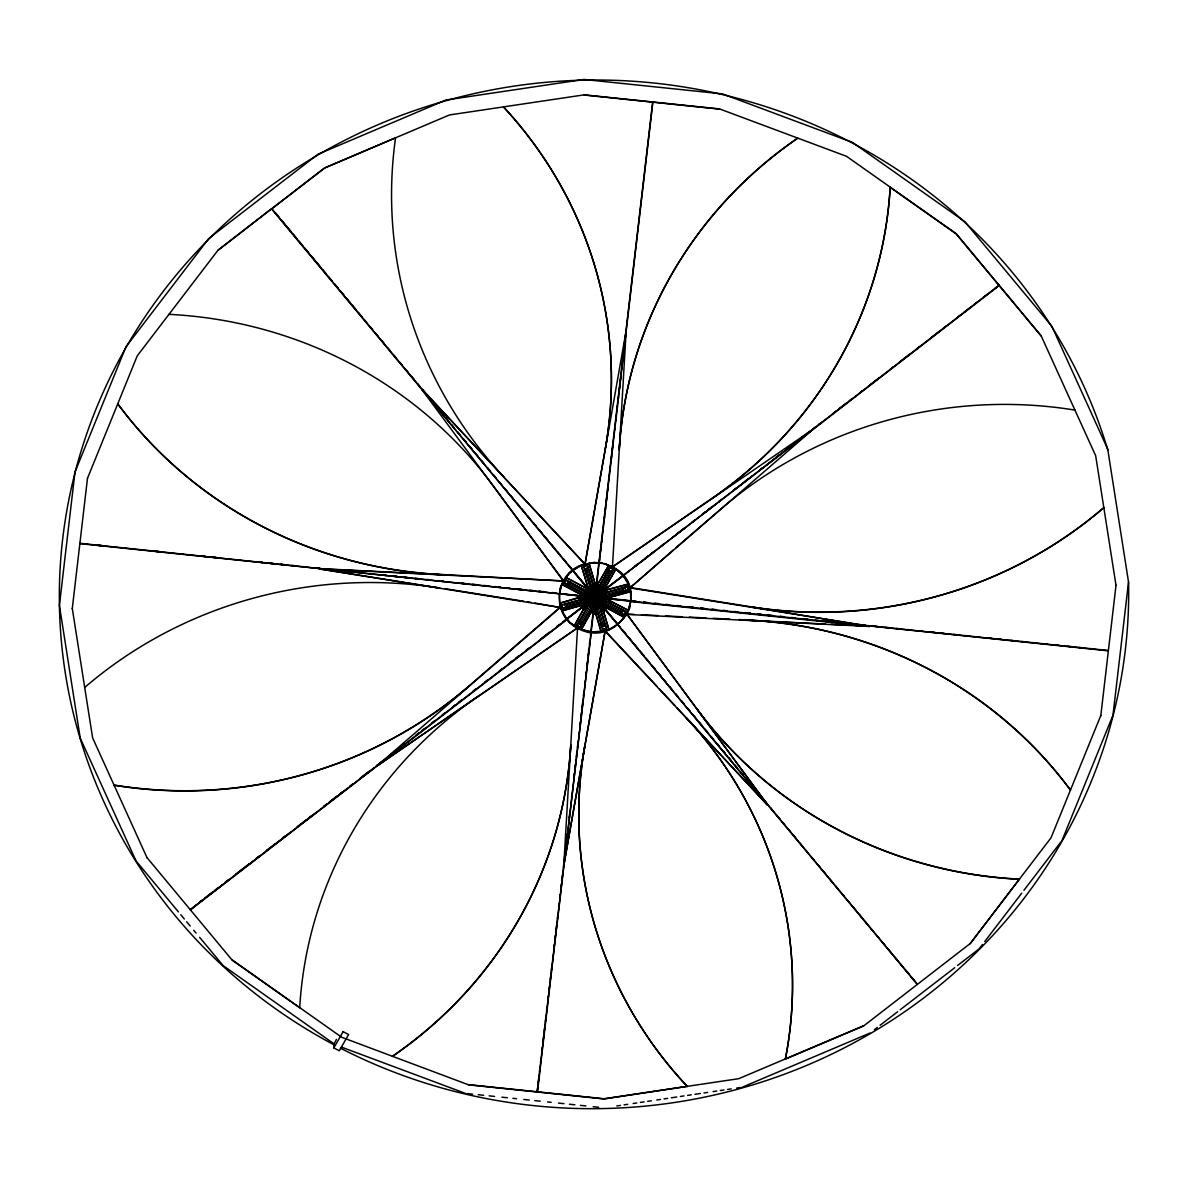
<?xml version="1.0" encoding="UTF-8"?>
<svg xmlns="http://www.w3.org/2000/svg" width="1188" height="1188" viewBox="0 0 1188 1188"><rect width="100%" height="100%" fill="white"/><g stroke="black" fill="none" stroke-linecap="round" stroke-linejoin="round"><path stroke-width="1.5" d="M591.238 631.882L601.128 631.363L593.896 607.439L601.158 631.764M587.466 606.103L585.075 602.153L585.714 602.761L585.075 602.153L583.085 604.143A65.206 35.699 -50.3 0 0 583.07 608.093L583.947 609.132A65.206 8.895 -30.9 0 0 586.575 608.33L587.54 605.895M586.634 608.315L587.288 605.984M591.891 609.102L591.505 607.543L596.228 608.033L595.203 608.464L596.228 608.033L596.435 611.181A65.206 18.963 -72.6 0 1 594.223 613.973L592.827 613.825A65.206 24.295 84.1 0 1 590.881 610.602L591.505 607.543L598.113 607.603L603.742 604.098L605.538 606.4A65.206 31.556 63.9 0 1 605.078 610.38L603.979 611.226A65.206 12.296 42.1 0 1 601.158 609.86L600.029 606.964L602.42 605.821L604.633 610.647M606.37 600.786L605.687 599.792L607.914 602.331A65.206 6.712 0.3 0 0 609.979 601.811L610.142 600.475A65.206 39.293 14.6 0 0 608.538 596.97L606.177 596.228L608.538 596.97M605.583 594.342L605.657 600.772L607.142 602.316A65.206 6.712 0.3 0 0 609.251 601.796L609.414 600.445A65.206 39.293 14.6 0 0 607.811 596.955L607.811 596.955M593.555 609.756L593.376 613.825A64.122 2.836 -84 0 1 593.436 612.266M593.881 609.8L593.688 613.854A64.122 2.836 -84 0 1 593.748 612.31M604.143 605.657L603.742 604.098L600.029 606.964L601.247 607.885L601.098 609.83M583.664 603.667L583.664 603.742A65.206 35.699 -50.3 0 0 583.65 607.692L584.526 608.746A65.206 8.895 -30.9 0 0 587.154 607.944L587.199 607.929M652.672 101.841L598.871 563.305L594.386 562.444L588.981 563.246L596.079 587.11L598.841 562.726C611.924 564.508 626.002 573.908 629.937 587.897L869.616 626.165M567.092 619.29L569.943 622.631L577.546 627.888L563.988 862.31M582.387 594.193L584.511 593.97L582.343 594.252A65.206 39.828 1.1 0 0 580.412 597.371L580.264 598.722A65.206 7.262 11.1 0 0 581.719 599.598L584.14 597.534L585.729 602.969M583.115 594.312L583.085 594.371A65.206 39.828 1.1 0 0 581.14 597.505L580.991 598.841A65.206 7.262 11.1 0 0 582.447 599.732L582.491 599.747M583.739 594.683L583.783 593.837M603.697 605.152L605.078 605.984A65.206 31.556 63.9 0 1 604.618 609.875L603.519 610.721A65.206 12.296 42.1 0 1 600.712 609.355L600.712 609.355M583.085 604.053L584.511 602.554M593.703 585.417L594.475 586.545L593.748 585.417A65.206 27.487 -85 0 1 596.094 585.224L597.49 585.357A65.206 22.349 -83.7 0 1 599.316 585.966L598.158 586.902L599.361 585.981M594.549 585.788L593.881 586.709L598.604 587.169L598.232 586.159M598.678 586.427L594.891 586.04L594.832 586.991M603.801 563.424L608.805 565.28L596.213 587.377L596.361 585.239M599.272 586.724L599.242 586.709A65.206 22.349 -83.7 0 0 597.416 586.115L597.282 585.328M599.925 587.912L597.727 586.323M596.034 587.154L596.317 586.174A64.122 2.732 -84.4 0 1 596.628 585.268L596.391 587.199L599.598 559.117M559.399 593.629L561.879 584.184L582.714 595.173M630.828 601.069L630.516 591.342L607.632 597.772M72.29 608.568L87.511 478.051M605.405 448.336A427.324 410.974 -3 0 0 503.549 107.083L503.534 106.875A427.324 410.974 -3 0 1 605.405 448.128L585.031 563.84C553.489 571.933 551.247 615.236 577.576 628.289C619.141 651.173 655.167 585.714 610.81 566.037L598.158 588.431M596.287 598.277L594.475 596.628L593.347 598.321A65.206 17.389 -16.7 0 1 588.075 599.658L588.788 599.851L585.61 598.381L559.994 605.717M594.134 603.964L596.228 603.92A7.989 7.692 -3 0 1 592.114 603.341C592.352 604.722 590.421 603.326 592.025 603.964M593.896 598.024L595.99 596.287A65.221 9.341 -62.5 0 0 598.604 591.49L601.187 590.332L614.092 568.146M537.139 1091.846L537.57 1087.985M538.223 1082.461L538.654 1078.793M539.515 1071.428L539.946 1067.745M540.585 1062.22L541.015 1058.538M541.876 1051.172L542.307 1047.504M542.946 1041.98L543.599 1036.456M544.238 1030.932L544.668 1027.249M545.322 1021.725L545.96 1016.2M546.599 1010.691L547.029 1007.008M547.683 1001.484L548.321 995.96M548.975 990.436L549.405 986.753M550.267 979.402L550.697 975.719M551.336 970.195L551.767 966.512M552.628 959.147L553.059 955.464M553.697 949.94L554.351 944.43M554.989 938.906L555.42 935.223M556.073 929.699L556.712 924.175M557.35 918.651L557.781 914.968M558.642 907.617L559.073 903.934M559.726 898.41L560.157 894.727M561.018 887.362L561.449 883.679M562.087 878.17L562.518 874.487M563.379 867.121L563.81 863.438M564.449 857.914L564.879 854.231M565.74 846.866L566.171 843.198M566.825 837.674L567.24 833.991M569.186 817.418L569.616 813.735M571.547 797.178L571.977 793.495M573.908 776.937L574.339 773.254M574.992 767.73L575.423 764.047M576.284 756.682L576.715 752.999M577.353 747.475L577.992 741.965M578.645 736.441L579.076 732.758M579.714 727.234L580.368 721.71M581.006 716.186L581.437 712.503M582.09 706.994L582.729 701.469M583.367 695.945L583.798 692.262M584.659 684.897L585.09 681.214M585.743 675.705L586.174 672.022M587.035 664.656L587.466 660.974M588.105 655.449L588.743 649.925M589.397 644.401L589.827 640.733M590.466 635.209L593.094 612.607M593.718 607.41L581.333 629.699M232.12 959.919L341.773 1037.302L468.636 1084.852L537.169 1091.995L591.238 632.09M600.445 551.752L600.876 548.054M601.529 542.53L601.96 538.832M602.821 531.467L603.252 527.769M603.89 522.245L604.544 516.721M605.182 511.182L605.613 507.499M606.251 501.96L606.905 496.436M607.543 490.896L607.974 487.214M608.835 479.833L609.266 476.15M609.919 470.626L610.35 466.929M611.211 459.563L611.642 455.865M612.28 450.341L612.711 446.658M614.641 430.056L615.072 426.373M615.726 420.834L616.156 417.151M617.018 409.771L617.448 406.088M618.087 400.564L618.517 396.866M619.379 389.501L619.809 385.803M620.448 380.279L620.879 376.596M621.74 369.216L622.17 365.533M622.824 359.994L623.462 354.469M624.101 348.93L624.532 345.248M625.393 337.867L652.925 101.871M584.734 746.836L584.719 746.435A423.106 406.92 -3 0 0 687.288 1086.352L604.039 1098.959L537.481 1092.024L593.421 612.637M599.183 563.335L626.061 332.67L612.444 567.018L811.107 430.591L999.138 285.209M596.762 603.816L596.851 604.647L597.163 603.697M602.197 602.969L600.994 600.831M602.182 596.287L602.019 595.351L600.95 596.168L602.019 595.544M1100.801 715.755L1116.007 585.253M1128.555 581.808L1112.963 715.295L1062.013 840.48M589.293 594.728L585.61 594.401M598.173 591.297L599.539 593.421L597.579 597L601.083 598.648L599.287 601.781L595.411 599.94A2.049 1.975 -3 0 1 593.228 598.782L592.916 597.891A2.198 2.124 -3 0 1 593.317 596.317M630.783 601.38L628.304 610.81M559.355 593.926L559.667 603.667M590.837 610.528L591.98 608.449M591.416 608.197L592.456 607.514C580.605 605.004 582.833 586.738 594.817 586.798L594.475 586.545M593.05 614.166L592.916 613.171A65.206 24.295 84.1 0 1 590.956 609.949L590.926 609.889M593.985 614.255L594.312 613.32A65.206 18.963 -72.6 0 0 596.524 610.528L596.569 610.469M596.48 611.122L595.663 608.835M559.89 589.055C562.949 578.63 573.002 567.315 585.06 564.241L625.779 332.848M478.155 696.554L577.546 627.888L586.367 631.17L595.767 632.15L605.123 630.769L564.33 862.503L605.138 631.17C616.409 627.502 627.472 616.706 630.279 605.954M603.578 588.179L602.078 588.981L603.638 588.209A65.206 37.615 -37.9 0 1 606.4 590.005L607.291 591.045A65.206 10.9 -41.8 0 1 607.142 592.381L605.063 592.53L604.989 591.297M586.04 589.604C585.699 592.277 584.659 588.105 586.427 590.629L587.214 590.243M586.501 590.213L590.139 587.763C587.822 586.53 590.733 588.253 589.426 588.312L589.679 587.169M606.741 597.074L606.905 596.242M606.578 592.916L606.578 592.886A65.206 10.9 -41.8 0 0 606.712 591.55L605.835 590.495A65.206 37.615 -37.9 0 0 603.073 588.699L603.073 588.699M607.142 592.411L605.182 592.114M587.852 597.297L587.971 594.891M589.203 594.639L588.966 593.926L589.382 594.624M593.926 597.727L595.797 597.074L595.99 598.797M588.936 587.377L589.397 587.971M605.746 591.624L605.063 592.53L602.078 588.981L605.598 594.549M584.719 590.124L584.719 590.094A65.206 14.998 52.8 0 1 585.328 588.803L586.427 587.956A65.206 34.259 51.9 0 1 589.1 586.724M585.179 590.733L585.179 590.703A65.206 14.998 52.8 0 1 585.788 589.411L586.887 588.565A65.206 34.259 51.9 0 1 589.56 587.317L589.619 587.303M87.511 478.244L137.259 355.836L218.147 250.029L324.651 167.864L449.524 114.939L584.258 94.847L719.661 108.954L846.524 156.311L956.177 233.694L1041.148 335.818L1095.678 455.717L1116.022 585.446M570.24 582.328L568.443 585.461L566.928 584.674L568.725 581.541M584.481 595.01L585.506 592.248M588.981 592.218L587.169 595.203L589.085 596.361L590.881 593.02L592.248 594.446M600.816 600.861L601.232 601.544L600.92 600.757M604.662 602.554L605.687 599.792M619.943 612.681C625.556 605.093 616.691 612.993 621.458 613.468L623.255 610.335M1100.786 715.562L1051.038 837.778L970.15 943.569L863.646 1025.942L785.402 1059.102A417.552 401.574 -3 0 0 686.189 717.79L686.174 717.597A417.552 401.574 -3 0 1 724.858 766.008M585.981 604.336L586.813 603.89M570.225 582.194L568.443 585.461M621.74 609.399L619.943 612.533M606.177 574.205L610.677 565.993L613.944 567.671L597.564 596.792L627.516 612.756M334.095 1043.896L336.427 1039.351M594.238 588.268L593.05 591.075M595.396 593.421L610.691 566.394M594.876 594.416L595.396 593.213M601.41 589.916L614.077 567.745M564.478 579.506L594.401 595.292L594.861 594.208M595.841 592.337L596.361 595.515L602.286 593.495L603.311 597.074L602.286 593.644M598.143 588.223L598.663 591.401L599.598 590.867M598.604 591.282L598.648 591.193A65.206 9.341 -62.5 0 1 595.975 596.079L596.153 597.386M586.412 603.846L561.879 611.048M593.851 587.154L598.574 587.615L599.628 585.639M598.024 592.366L596.272 591.728L597.312 589.738A3.594 0.832 29.5 0 0 600.579 591.431L597.326 589.887M607.558 571.755L610.825 573.448L607.558 571.755L608.375 570.091L611.642 571.784M598.96 590.733L609.192 572.601M601.202 602.791L602.999 599.509L601.202 602.791L598.5 601.217M598.589 587.6L610.81 566.037M603.43 590.807L615.815 568.978L623.047 575.675M603.801 563.528L608.805 565.28L596.079 586.902L588.981 563.246L594.401 562.548L602.257 563.394M584.927 607.038L574.324 626.002M343.139 1031.689L348.589 1034.555L339.278 1050.786L333.843 1047.92L343.139 1031.57M576.061 627.234L591.045 600.653M580.843 622.334L591.193 604.261M595.737 598.99L596.718 598.678A65.206 15.177 29.8 0 0 601.499 601.054L604.143 600.103L627.487 612.355M579.313 628.942L593.881 603.281L590.614 601.351M604.306 589.055L615.83 569.379M601.484 599.287L602.242 596.985A7.262 6.98 -3 0 1 601.781 598.693M595.292 607.811C602.94 607.588 608.404 598.99 604.662 592.084A10.514 10.113 -3 0 0 603.237 589.827M624.19 614.686L625.987 611.553L624.19 614.76M576.046 626.819L588.728 604.751M593.079 598.292A2.049 1.975 -3 0 1 593.822 596.45L594.802 596.034A2.049 1.975 -3 0 1 596.985 597.193L597.133 597.683A2.049 1.975 -3 0 1 596.391 599.524L594.312 602.568M579.299 628.541L591.98 606.667M595.782 599.851L594.535 602.212L594.089 600.504M596.049 598.663L594.223 599.376A65.206 9.415 -62.2 0 1 591.565 603.846M593.896 597.861L595.619 599.524A65.206 4.084 74.3 0 0 597.119 604.425L595.886 606.682L597.119 604.217A65.206 4.084 74.3 0 1 595.604 599.316M590.54 603.979L588.951 604.588L591.505 603.727A65.206 9.415 -62.2 0 0 594.208 599.168M567.315 607.009L566.275 603.519L564.627 603.979L565.666 607.617L591.297 600.475L592.604 598.143L590.614 601.559M593.881 603.281L594.297 602.361M587.555 600.237L587.897 601.366L586.857 597.802L587.555 600.237L586.204 601.915M586.649 601.811L588.06 599.45A65.206 17.389 -16.7 0 0 593.332 598.113M596.138 608.687L595.574 609.489M607.068 590.674L604.187 590.347C601.677 591.98 606.192 588.312 607.068 590.674A64.122 14.211 -40 0 0 604.187 590.347L603.43 591.015M586.724 603.964L561.865 610.647L566.899 619.052M585.521 592.456L587.199 590.035M602.969 604.766L604.647 602.346M970.165 943.777L1019.438 879.105A424.042 407.826 -3 0 1 697.148 709.132L697.148 709.325A424.042 407.826 -3 0 0 1019.453 879.313M982.506 944.475L979.15 948.856L957.617 965.473M984.748 941.535L1021.695 893.213M1023.937 890.287L1060.884 841.95M79.863 543.302L584.57 596.406L315.904 568.131M603.222 590.763L604.143 590.258M469.394 685.832A424.576 408.33 -3 0 1 114.078 785.238L114.063 785.045A424.576 408.33 -3 0 0 469.379 685.625L560.246 607.098L564.033 615.429L569.943 622.512L574.309 625.601L586.486 603.519L562.488 622.111M534.734 603.014L560.276 607.499L378.541 764.567L190.154 909.681M999.331 285.432L811.567 430.62L629.937 587.897L673.225 550.044M676.017 547.623L720.745 509.162A422.928 406.741 -3 0 1 1074.843 410.083L1074.828 409.89M572.794 570.478L581.333 565.399L587.941 587.392M617.626 624.339L624.413 617.166L601.707 605.331M218.147 250.237L271.592 208.672M395.53 138.031A440.481 423.626 -3 0 0 503.682 476.834L422.319 389.634L271.844 208.806L324.666 168.072L395.515 137.823M84.675 687.273L84.69 687.466A426.744 410.409 -3 0 1 439.931 588.06L319.617 568.829L563.364 580.962L422.082 389.827L587.317 587.555M592.634 591.297C593.569 592.619 594.163 590.57 591.713 592.604A5.391 5.183 -3 0 0 590.733 593.733M598.47 592.114L598.485 592.322M198.945 902.568L201.871 900.311M204.796 898.039L212.132 892.396M215.058 890.124L217.998 887.867M225.319 882.209L228.259 879.952M235.58 874.294L248.782 864.121M256.103 858.464L259.043 856.206M266.364 850.549L275.171 843.762M282.492 838.104L285.432 835.847M297.149 826.803L305.955 820.017M308.88 817.76L311.82 815.488M323.537 806.444L326.477 804.187M329.403 801.915L336.739 796.272M339.664 794L342.604 791.743M349.925 786.085L352.866 783.828M360.187 778.17L368.978 771.383M376.314 765.74L382.18 761.211M390.971 754.425L393.911 752.167M401.232 746.51L404.172 744.252M415.889 735.194L418.829 732.937M421.755 730.679L424.695 728.422M432.016 722.764L434.957 720.492M442.278 714.849L445.218 712.577M452.539 706.934L455.479 704.662M458.405 702.405L461.33 700.148M473.062 691.104L476.002 688.832M484.793 682.046L487.719 679.788M499.45 670.745L502.376 668.473M509.711 662.83L512.637 660.558M515.577 658.301L518.503 656.043M525.839 650.385L528.764 648.128M540.495 639.085L549.287 632.298M556.623 626.64L559.548 624.383M604.811 589.337L623.061 575.868M634.793 566.275L637.718 564.003M645.069 558.345L648.009 556.073M650.95 553.801L653.89 551.544M661.226 545.871L664.166 543.614M675.927 534.541L684.734 527.739M692.084 522.067L695.025 519.809M702.375 514.137L705.301 511.88M708.241 509.607L711.181 507.335M718.532 501.678L721.472 499.406M733.219 490.347L736.159 488.075M744.98 481.274L747.905 479.002M759.667 469.943L762.607 467.671M775.823 457.469L778.764 455.212M786.114 449.539L789.055 447.267M800.801 438.209L803.741 435.937M806.682 433.679L809.622 431.407M812.547 429.135L815.488 426.878M818.428 424.606L821.368 422.334M833.13 413.276L836.055 411.003M838.995 408.746L846.346 403.074M849.286 400.801L852.227 398.544M859.563 392.872L862.503 390.6M869.854 384.942L878.66 378.14M890.421 369.067L893.361 366.81M900.697 361.137L909.518 354.336M916.869 348.678L919.809 346.406M931.555 337.333L940.376 330.531M943.317 328.274L946.242 326.002M958.003 316.944L960.944 314.672M963.884 312.399L971.22 306.742M974.16 304.47L977.1 302.212M984.451 296.54L987.391 294.268M994.727 288.61L997.668 286.338M566.884 618.844L583.887 605.939M604.826 589.515L811.567 430.62M634.986 566.513L637.926 564.241M640.867 561.983L648.202 556.311M651.143 554.039L654.083 551.781M661.434 546.109L664.374 543.852M671.71 538.179L684.941 527.977M692.277 522.304L695.218 520.047M702.568 514.374L715.785 504.172M718.725 501.915L721.665 499.643M733.412 490.585L752.524 475.839M759.86 470.181L762.8 467.909M765.74 465.637L783.367 452.049M786.308 449.777L789.248 447.505M800.994 438.446L809.815 431.645M196.569 904.781L190.362 909.919L567.107 619.497M199.495 902.524L202.42 900.266M209.741 894.609L222.928 884.451M225.854 882.194L228.779 879.922M240.496 870.893L243.436 868.636M246.362 866.379L253.683 860.721M256.608 858.464L259.533 856.206M266.854 850.549L269.795 848.291M272.72 846.034L290.288 832.476M297.609 826.833L300.549 824.576M303.475 822.319L316.647 812.147M323.982 806.504L326.908 804.231M329.833 801.974L347.401 788.416M350.341 786.159L353.267 783.902M360.588 778.259L373.774 768.087M376.7 765.829L583.902 606.118M605.019 589.753L811.107 430.591M917.329 984.184L601.544 605.345L602.301 605.925M874.353 1029.714L877.323 1027.412M880.1 1025.274L897.683 1011.701M900.192 1009.77L954.751 967.685M617.374 624.532L608.85 629.595M572.557 570.671L568.978 573.329L565.77 577.828M711.761 498.514L711.775 498.708A424.561 408.316 -3 0 0 890.183 187.318L890.168 187.11A424.561 408.316 -3 0 1 711.761 498.514L612.607 566.706M588.461 589.07L587.852 588.58L588.609 589.278M588.476 588.298L589.649 587.615M591.179 587.704L589.025 588.951A9.623 9.266 -3 0 0 587.273 590.703M591.342 588.06L589.278 589.263A9.222 8.865 -3 0 0 587.6 590.926M591.52 588.446L589.545 589.59A8.776 8.45 -3 0 0 587.956 591.179M590.941 589.664L590.05 590.184A7.989 7.692 -3 0 0 588.595 591.624M592.129 589.783L587.184 595.351A7.989 7.692 -3 0 0 587.124 597.341L587.421 598.307M592.366 590.525L590.881 591.401A6.683 6.43 -3 0 0 588.431 597.386L588.684 598.203M593.154 591.505L595.262 591.401L596.361 595.515M583.338 564.968L592.307 592.411M593.718 595.916L594.772 595.485A2.198 2.124 -3 0 1 596.822 596.242M596.228 599.376L595.426 599.673A2.198 2.124 -3 0 1 593.792 599.287M597.163 600.445L597.623 600.178A4.069 3.92 -3 0 0 599.108 596.524M597.935 602.554L599.554 601.603M598.217 603.207L600.014 602.153M598.544 603.89L600.504 602.747M598.722 604.276L600.772 603.073M601.024 603.385L597.668 604.974M599.227 605.42L601.574 604.039M599.584 606.192L602.138 604.707A11.405 10.959 -3 0 0 604.202 602.643M604.187 604.603L602.955 604.558M586.397 568.31L588.253 568.027L584.689 569.037M589.426 588.312L590.332 587.926L590.718 589.471A75.052 17.345 30.5 0 0 593.05 590.822A65.117 4.069 74.3 0 0 594.609 596.138L595.945 597.148M589.441 588.52L594.876 586.991L600.326 588.253L597.713 587.288M594.639 602.405L594.906 603.4L598.455 602.197L606.86 630.442M598.113 607.395L600.727 606.281M603.771 626.492C609.503 624.665 599.405 622.364 601.915 626.774L603.756 626.284L601.915 626.774M863.646 1025.734L738.773 1078.674L604.039 1098.766L468.636 1084.659M742.129 1087.258L870.047 1033.025M586.724 606.37L588.045 605.717L586.13 604.35L583.635 608.687A64.122 14.271 -39.8 0 1 584.511 607.023M629.18 586.248L603.519 593.302L601.529 596.005M600.905 590.629L598.633 591.639M596.346 595.307L598.886 594.668M599.316 594.312L629.165 585.847M598.574 587.407C603.177 589.382 606.415 592.322 602.227 595.663A65.206 17.375 -17 0 1 596.866 597.326L596.272 597.505M600.356 597.95L630.204 589.679M599.91 598.099L597.341 598.871L600.341 597.742M596.866 597.133A65.206 17.389 -16.7 0 0 602.123 595.485L605.004 596.421M602.212 595.455L604.573 596.762L630.189 589.278M605.345 600.876L602.554 600.801M607.647 597.965L630.531 591.743M588.728 569.616L585.164 570.626A3.594 0.95 -16.7 0 0 588.728 569.691L588.743 569.824M593.035 589.515L593.941 589.263A7.262 6.98 -3 0 1 597.683 589.649L598.232 590.005M605.375 590.347L628.274 583.902L623.255 575.913M580.769 597.312L559.652 603.252L584.318 595.841M559.964 605.316L592.842 596.257L586.857 597.935M566.81 605.435L587.377 599.658M602.806 595.351L623.373 589.575L623.878 591.075M561.018 609.147L589.976 600.579L593.822 599.628L594.104 600.712M600.935 595.678L601.217 597.653L625.541 590.614M595.5 605.42L599.064 604.276A3.594 0.95 -16.7 0 1 595.5 605.271L594.891 603.192L603.296 631.437M601.44 625.185L605.004 624.175M561.003 608.746L586.634 601.603M585.773 588.476L587.733 588.669M586.56 594.713L588.699 594.297A65.206 15.177 29.8 0 0 593.495 596.985L594.045 597.282M589.812 596.94L590.748 597.312M588.03 599.183C588.921 601.321 585.387 596.599 584.303 598.678M593.629 586.174L593.673 586.159A65.206 27.487 -85 0 1 596.02 585.981L597.208 586.07M605.613 598.604L605.984 598.336M422.319 389.634L585.06 564.241L594.416 562.845M593.421 591.876L595.277 591.609L595.648 592.723M616.824 1105.939L620.448 1105.404M624.086 1104.855L627.724 1104.32M633.159 1103.504L636.798 1102.969M640.436 1102.419L644.059 1101.885M647.698 1101.335L651.321 1100.801M656.771 1099.984L660.409 1099.449M664.033 1098.9L667.671 1098.365M671.294 1097.816L676.744 1096.999M680.382 1096.465L684.006 1095.915M687.644 1095.381L691.282 1094.831M694.906 1094.297L700.356 1093.48M703.994 1092.945L707.617 1092.396M713.067 1091.594L716.706 1091.044M720.329 1090.51L723.967 1089.96M727.591 1089.426L731.229 1088.876M736.679 1088.06L740.302 1087.525M593.139 613.513L594.059 613.602M593.941 589.322L597.683 589.723M593.54 591.669L593.347 590.822M594.46 602.108L595.871 602.078A5.391 5.183 -3 0 1 593.094 601.618M594.297 602.955L596.034 602.91M592.99 602.895L595.485 603.148M594.223 603.266L596.109 603.237M594.045 604.722L596.346 604.677A8.776 8.45 -3 0 1 591.817 604.039M593.955 605.538L596.465 605.479M606.014 597.059L607.424 597.119M605.598 598.396L606.637 598.514M79.878 543.629L319.631 568.621L441.491 574.695A426.165 409.86 -3 0 1 117.761 403.95L117.746 403.757A426.165 409.86 -3 0 0 441.491 574.502L563.364 580.962M626.804 614.033L767.493 804.632L626.804 614.033L634.169 614.389M641.52 614.76L658.078 615.577M665.429 615.948L681.986 616.765M689.337 617.121L705.88 617.953M713.246 618.309L729.788 619.126M738.981 619.587L748.188 620.047A424.027 407.796 -3 0 1 1070.477 790.02L1070.492 790.228A424.027 407.796 -3 0 0 748.188 620.24L748.188 620.047M748.188 620.24L825.437 624.056M830.947 624.339L849.331 625.244M854.855 625.512L869.571 626.254M626.833 614.434L869.571 626.462L749.747 606.623A425.482 409.207 -3 0 0 1103.815 507.558L1103.815 507.751A425.482 409.207 -3 0 1 749.762 606.83M603.415 590.585L628.289 584.318M587.986 588.476L586.011 588.283A64.122 10.247 52.4 0 1 587.748 588.416M593.955 585.951L594.891 586.04M584.273 95.04L652.687 102.168M652.94 102.198L719.676 109.148M595.871 562.592L602.257 563.261M98.307 545.233L101.99 545.619M125.973 548.114L122.275 547.727L125.958 548.247M155.48 551.187L159.162 551.574M179.447 553.697L183.145 554.068M201.589 555.999L205.272 556.385M212.652 557.157L216.335 557.543L212.637 557.321M258.761 561.954L262.444 562.34M269.825 563.112L273.507 563.498M280.888 564.27L284.571 564.656M291.951 565.414L295.649 565.8M303.014 566.572L306.712 566.958M315.934 567.923L319.617 568.31M325.156 568.874L328.838 569.26M336.219 570.032L339.902 570.418M347.282 571.19L350.965 571.577M369.409 573.492L373.106 573.878M382.328 574.844L386.011 575.23M393.391 575.987L397.074 576.373M404.455 577.145L408.137 577.531M415.518 578.304L419.216 578.69M426.581 579.447L430.279 579.833M437.659 580.605L443.183 581.184M461.627 583.1L465.325 583.486M472.69 584.258L476.388 584.644M483.754 585.417L487.451 585.803M494.832 586.56L500.356 587.139M505.895 587.718L509.578 588.105M516.958 588.877L522.497 589.456M529.863 590.213L533.561 590.599M539.085 591.179L544.624 591.758M552.004 592.53L555.687 592.916M609.429 598.455L636.337 601.321M643.718 602.078L647.401 602.465M654.781 603.237L658.464 603.623M665.844 604.395L669.527 604.781M676.908 605.538L680.59 605.925M687.971 606.697L693.495 607.276M700.875 608.048L704.558 608.434M711.939 609.192L715.621 609.578M723.002 610.35L726.685 610.736M734.065 611.508L737.748 611.879M745.128 612.652L750.653 613.231M758.033 614.003L761.716 614.389M767.255 614.968L772.779 615.533M780.16 616.305L783.842 616.691M791.223 617.463L794.906 617.849M802.286 618.606L807.81 619.186M824.413 620.923L829.937 621.502M837.317 622.26L841 622.646M848.38 623.418L852.063 623.804M859.444 624.576L864.968 625.14M872.348 625.913L877.887 626.492M885.253 627.264L888.951 627.65M896.316 628.407L900.014 628.794M907.38 629.566L911.077 629.952M918.443 630.724L922.14 631.11M929.506 631.868L935.045 632.447M940.569 633.026L944.267 633.412M953.474 634.377L957.172 634.748M964.537 635.521L968.235 635.907M975.6 636.679L979.298 637.065M986.664 637.837L992.203 638.402M997.727 638.981L1001.425 639.367M1010.646 640.332L1014.329 640.718M1021.71 641.475L1025.393 641.862M1032.773 642.634L1036.456 643.02M1043.836 643.792L1047.519 644.178M1054.899 644.936L1058.582 645.322M1067.804 646.287L1071.487 646.673M1078.867 647.445L1082.55 647.816M1089.931 648.589L1093.613 648.975M1100.994 649.747L1104.677 650.133M559.34 593.54L580.709 595.767M609.385 598.767L636.293 601.618M643.673 602.39L647.356 602.776M654.736 603.534L658.419 603.92M665.8 604.692L669.483 605.078M676.863 605.85L680.546 606.236M687.926 606.994L693.465 607.573M700.831 608.345L704.529 608.731M711.894 609.503L715.592 609.875M722.957 610.647L726.655 611.033M734.021 611.805L737.718 612.191M745.084 612.949L750.623 613.528M757.989 614.3L761.686 614.686M767.21 615.265L772.749 615.844M780.115 616.602L783.813 616.988M791.178 617.76L794.876 618.146M802.242 618.918L807.781 619.483M815.161 620.255L818.844 620.641M824.368 621.22L829.907 621.799M837.288 622.557L840.97 622.943M848.351 623.715L852.034 624.101M859.414 624.873L864.938 625.437M869.601 625.957L1108.389 650.831M609.399 598.945L1108.359 650.519M869.571 626.462L630.798 601.574L630.798 600.683M592.366 608.167L595.203 608.464M467.226 1093.569L472.705 1094.148M478.185 1094.712L483.65 1095.291M489.129 1095.856L494.609 1096.42M501.9 1097.192L507.38 1097.757M512.86 1098.336L516.513 1098.707M523.804 1099.464L529.284 1100.043M534.763 1100.608L540.228 1101.187M547.534 1101.944L551.187 1102.315M558.479 1103.088L563.958 1103.652M569.438 1104.231L574.903 1104.795M580.383 1105.36L585.862 1105.939M593.154 1106.696L598.633 1107.275M98.292 545.351L101.975 545.738M155.465 551.336L159.147 551.722M179.433 553.846L183.115 554.232M201.559 556.162L205.257 556.548M236.605 559.83L240.288 560.216M258.732 562.147L262.429 562.533M269.795 563.305L273.492 563.691M280.873 564.463L284.556 564.849M291.936 565.622L295.619 566.008M302.999 566.78L306.682 567.166M325.126 569.097L328.809 569.483M336.189 570.24L339.887 570.626M347.252 571.398L350.95 571.784M369.394 573.715L373.077 574.101M382.298 575.066L385.981 575.452M393.362 576.225L397.044 576.611M404.425 577.383L408.123 577.769M415.488 578.541L419.186 578.927M426.551 579.699L430.249 580.086M437.63 580.858L443.154 581.437M461.597 583.367L465.28 583.754M472.661 584.526L476.358 584.912M483.724 585.684L487.422 586.07M494.787 586.842L500.326 587.421M505.865 588.001L509.548 588.387M516.929 589.159L522.453 589.738M529.833 590.51L533.516 590.896M539.055 591.476L544.594 592.055M551.96 592.827L555.657 593.213M597.653 587.065L598.158 586.902M590.911 631.853L581.318 629.284L593.703 607.469M629.907 587.496L749.747 606.623M445.396 588.743L523.789 601.262M527.427 601.856L531.081 602.435M319.617 569.037L560.276 607.499M583.189 594.594L584.511 593.97L583.501 598.262M581.363 565.8L588.609 589.248M608.39 570.299L610.127 570.73M592.456 607.721L587.496 604.9L589.797 606.519M579.878 623.789C585.224 626.611 574.74 620.715 579.893 623.997M341.446 1047.103L465.399 1093.376M584.288 596.346L561.894 584.585M625.72 615.889L602.761 603.638M601.588 600.89L601.484 600.846A65.206 15.177 29.8 0 1 596.703 598.47M598.232 601.618L595.797 600.044M598.975 605.241L599.584 606.088M598.01 604.751L599.45 605.479M598.01 604.959L597.178 603.905M610.647 601.277L628.289 610.409L610.647 601.113M586.59 588.416L565.74 577.427L588.179 589.085M569.334 583.902L588.075 593.777M602.108 601.217L620.849 611.107M562.681 582.655L589.887 596.822M599.287 601.574L625.69 615.488M589.352 600.608L591.268 602.168M579.209 621.265L582.462 623.195L579.209 621.265A3.594 0.832 29.8 0 0 582.462 623.047M564.463 579.105L587.822 591.698L586.634 591M562.667 582.239L585.625 594.594M591.728 597.653L592.619 598.351M590.748 597.119L591.743 597.861M588.595 594.045L588.684 594.089A65.206 15.177 29.8 0 0 593.495 596.777M592.084 593.733L594.401 595.292M601.559 605.345L602.331 606.029L601.811 605.152M890.183 187.318L956.177 233.888L999.153 285.536M577.546 627.888L378.734 764.805L478.14 696.346A425.185 408.924 -3 0 0 299.703 1007.795L232.135 960.112L147.149 857.795M333.962 1043.807L223.136 965.606L199.614 937.332M606.593 598.292L610.053 600.95A64.122 17.33 6.7 0 0 608.464 599.628M606.563 598.604L610.008 601.262A64.122 17.33 6.7 0 0 609.414 600.727M599.792 591.015L600.697 591.847A7.262 6.98 -3 0 1 601.677 593.347L602.078 594.728M605.123 630.769L657.053 686.382M659.578 689.099L674.784 705.375M677.309 708.093L767.255 804.825L605.138 631.17M999.346 285.759L1041.163 336.011M275.393 212.756L278.942 217.033M281.304 219.869L284.868 224.146M287.229 226.997L290.793 231.274M293.154 234.11L296.718 238.387M299.079 241.238L302.643 245.5M305.004 248.351L308.568 252.628M310.929 255.465L314.493 259.741M316.854 262.593L320.404 266.869M322.78 269.706L326.329 273.983M328.705 276.834L332.254 281.096M334.63 283.947L338.179 288.224M340.555 291.075L344.104 295.337M346.48 298.188L350.029 302.465M352.405 305.301L355.954 309.578M358.331 312.429L361.88 316.691M364.256 319.542L366.617 322.394M370.181 326.67L372.542 329.507M376.091 333.783L378.467 336.635M382.016 340.897L384.392 343.748M387.941 348.025L390.317 350.876M393.867 355.138L396.243 357.989M399.792 362.266L402.168 365.102M405.717 369.379L408.093 372.23M411.642 376.492L414.018 379.343M417.567 383.62L419.943 386.471M422.304 389.308L424.68 392.159M428.229 396.436L430.605 399.272M434.155 403.549L436.531 406.4M440.08 410.677L442.456 413.513M446.005 417.79L448.381 420.641M451.93 424.903L454.291 427.754M457.855 432.031L460.216 434.867M463.78 439.144L466.142 441.995M469.706 446.272L472.067 449.109M475.631 453.385L477.992 456.237M481.556 460.499L483.917 463.35M487.466 467.627L489.842 470.478M493.391 474.74L495.767 477.591M499.316 481.868L501.692 484.704M505.242 488.981L507.618 491.832M511.167 496.094L513.543 498.945M517.092 503.222L519.468 506.073M521.829 508.91L525.393 513.186M527.754 516.038L530.13 518.874M533.679 523.151L536.055 526.002M539.604 530.279L541.98 533.115M545.53 537.392L547.906 540.243M551.455 544.505L553.831 547.356M557.38 551.633L559.756 554.469M563.305 558.746L565.666 561.597M569.23 565.874L571.591 568.71M605.316 609.177L619.973 626.863M622.349 629.699L625.898 633.976M628.274 636.813L631.823 641.089M634.184 643.941L637.748 648.202M640.109 651.054L643.673 655.316M646.034 658.167L649.584 662.444M651.96 665.28L655.509 669.557M657.885 672.393L661.434 676.67M663.795 679.521L666.171 682.358M669.72 686.634L672.096 689.471M675.645 693.747L678.006 696.599M681.57 700.861L683.932 703.712M687.481 707.974L689.857 710.825M693.406 715.102L695.782 717.938M699.331 722.215L701.692 725.066M705.256 729.328L707.617 732.179M711.167 736.441L713.543 739.292M717.092 743.554L719.468 746.406M723.017 750.682L725.393 753.519M728.942 757.796L731.303 760.647M734.867 764.909L737.228 767.76M740.777 772.022L743.153 774.873M746.703 779.135L749.079 781.986M752.628 786.263L754.989 789.099M758.553 793.376L760.914 796.227M764.463 800.489L768.027 804.766M770.388 807.602L773.937 811.879M776.313 814.716L779.863 818.992M782.239 821.844L784.6 824.68M788.149 828.957L790.525 831.808M794.074 836.07L796.45 838.921M799.999 843.183L802.375 846.034M805.924 850.311L808.285 853.147M811.85 857.424L814.211 860.26M817.76 864.537L820.136 867.389M823.685 871.65L826.061 874.502M829.61 878.764L831.971 881.615M835.535 885.892L837.896 888.728M841.446 893.005L843.822 895.841M847.371 900.118L849.747 902.969M853.296 907.231L855.657 910.082M859.221 914.344L861.582 917.195M865.131 921.472L867.507 924.309M871.056 928.585L873.432 931.422M876.982 935.699L879.358 938.55M882.907 942.812L885.268 945.663M888.832 949.925L891.193 952.776M894.742 957.053L897.118 959.889M900.667 964.166L903.043 967.002M905.405 969.854L908.954 974.13M911.33 976.967L914.879 981.243M572.527 570.27L587.317 587.733M605.063 609.37L617.611 624.131M767.493 804.425L917.27 984.407M271.607 208.999L587.08 587.926M767.255 804.825L617.359 624.146M585.135 603.162L585.936 604.113L583.427 608.449A64.122 14.271 -39.8 0 1 584.318 606.786M178.438 911.894L136.085 861.003L80.235 738.164L59.4 605.479L74.993 471.992L125.958 346.807L208.821 238.432L317.924 154.262L445.842 100.03L583.857 79.448L722.556 93.911L852.494 142.412L964.819 221.681L1051.885 326.299L1107.721 449.123L1128.6 582.521A534.734 514.27 -3 0 1 340.362 1048.113M180.784 914.715L184.318 918.963M186.665 921.784L190.199 926.031M193.733 930.263L196.079 933.1M168.978 314.553L168.963 314.345A426.15 409.845 -3 0 1 492.708 485.09L563.35 580.561M600.697 591.847L601.677 593.406M604.41 591.787L604.826 592.857M603.341 608.583L604.38 610.84A64.122 10.247 52.4 0 0 603.801 609.474M600.935 595.871L600.178 594.03M588.951 597.341L589.976 600.579M584.57 600.252L585.714 602.761M147.149 857.988L92.619 737.882L72.275 608.36M597.326 598.663L597.95 600.742M598.217 601.41L599.079 604.41M599.584 605.88L606.845 630.026M596.005 606.89L603.266 631.036M592.233 594.238L592.857 596.465M587.971 592.025L588.535 594.921M603.252 610.751L608.82 629.195L603.237 610.587M625.541 590.822C626.418 586.634 620.522 586.13 623.893 591.282M604.202 593.584L603.846 592.426A9.623 9.266 -3 0 0 600.742 588.699M603.816 593.703L603.474 592.589A9.222 8.865 -3 0 0 600.504 589.01M603.385 593.822L603.073 592.753A8.776 8.45 -3 0 0 600.237 589.352M602.925 594.995L602.346 593.064A7.989 7.692 -3 0 0 601.277 591.357M601.395 594.624L601.158 593.807A6.683 6.43 -3 0 0 599.004 591.223M597.119 596.718L597.267 597.252A2.198 2.124 -3 0 1 596.866 598.826M586.917 563.958L595.262 591.401M586.961 570.329L592.886 590.094M597.297 604.915L603.222 624.68M591.342 598.871L591.045 597.727A4.069 3.92 -3 0 1 591.282 595.708M589.931 598.232L589.738 597.594A5.391 5.183 -3 0 1 589.708 596.242M588.105 598.173L587.852 597.237A7.262 6.98 -3 0 1 587.808 595.411M586.664 598.514L586.352 597.46A8.776 8.45 -3 0 1 586.308 595.262M586.248 598.633L585.907 597.534A9.222 8.865 -3 0 1 585.862 595.218M586.204 599.91L585.506 597.594A9.623 9.266 -3 0 1 586.07 592.827M585.016 598.99L584.644 597.713A10.514 10.113 -3 0 1 584.585 595.084M583.754 597.846L584.169 599.227M561.627 604.841L562.652 608.345L561.627 604.915M623.373 589.575L622.854 587.704M586.887 563.558L594.297 588.461A91.669 12.964 -62.9 0 1 593.05 590.822L593.079 590.926A65.206 4.084 74.3 0 0 594.594 596.138L594.52 595.485M583.323 564.567L590.332 587.926M591.758 604.618L592.203 606.311M594.104 587.808L593.035 590.733A65.117 4.173 74 0 0 594.579 595.931A65.206 4.173 74 0 1 593.035 590.733L590.718 589.471M591.505 603.727L591.773 604.826M593.851 586.946L594.119 588.03M785.402 1059.102L785.387 1058.909A417.552 401.574 -3 0 0 725.868 767.522M619.26 449.94L619.245 449.539A425.393 409.118 -3 0 1 797.683 138.075L797.697 138.283A425.393 409.118 -3 0 0 619.245 449.732M624.428 617.567L601.96 605.138M622.571 612.013L621.458 613.468M601.083 598.648L600.4 600.326M596.272 607.87L591.55 607.38M593.822 599.628L591.297 600.267M592.07 593.718L591.713 592.604M589.56 603.266L592.812 604.974A3.594 0.832 29.8 0 1 589.56 603.266A9.222 8.865 -3 0 1 587.822 601.722M585.06 564.241L503.697 477.041M567.612 582.996L566.928 584.674M570.789 745.411L570.775 744.995A424.859 408.613 -3 0 1 392.456 1056.221L392.471 1056.414A424.859 408.613 -3 0 0 570.775 745.203M593.124 597.906L593.154 598.544A2.198 2.124 -3 0 0 593.376 598.901M333.813 1044.445L333.843 1047.92M333.887 1044.727A534.734 514.27 -3 0 1 261.271 193.065A534.734 514.27 -3 0 1 1107.765 449.836M687.303 1086.545A423.106 406.92 -3 0 1 584.719 746.628M603.994 590.109A64.122 14.211 -40 0 1 606.726 590.391M610.825 573.314A3.594 0.832 29.5 0 1 607.558 571.621M596.109 603.073A7.262 6.98 -3 0 1 594.223 603.118M590.718 601.811A7.262 6.98 -3 0 1 589.352 600.549M588.268 593.644A7.262 6.98 -3 0 1 590.495 590.733M601.677 597.104A6.683 6.43 -3 0 1 601.262 598.722M596.034 602.761A6.683 6.43 -3 0 1 592.604 602.39M591.075 601.588A6.683 6.43 -3 0 1 589.812 600.43M594.045 590.065A6.683 6.43 -3 0 1 597.475 590.421M595.693 600.994A4.069 3.92 -3 0 1 593.584 600.786M592.664 600.296A4.069 3.92 -3 0 1 591.342 598.707M594.475 593.258A4.069 3.92 -3 0 1 596.569 593.48M598.262 594.668A4.069 3.92 -3 0 1 598.811 595.544M600.415 597.356A5.391 5.183 -3 0 1 599.391 599.851M594.252 591.683A5.391 5.183 -3 0 1 597.029 591.966M599.272 593.555A5.391 5.183 -3 0 1 599.999 594.713M603.756 597.074A8.776 8.45 -3 0 1 603.207 599.227M589.812 602.984A8.776 8.45 -3 0 1 588.164 601.47M593.718 587.822A8.776 8.45 -3 0 1 598.232 588.298M602.969 597A7.989 7.692 -3 0 1 602.465 598.945M590.288 602.375A7.989 7.692 -3 0 1 588.788 600.98M593.837 588.58A7.989 7.692 -3 0 1 597.95 588.996M587.763 605.672A12.236 11.761 -3 0 1 585.461 603.549M606.355 597.356A11.405 10.959 -3 0 1 605.642 600.133M596.732 607.009A11.405 10.959 -3 0 1 590.867 606.385M588.268 605.019A11.405 10.959 -3 0 1 586.115 603.044M604.588 597.163A9.623 9.266 -3 0 1 603.994 599.509M596.465 605.316A9.623 9.266 -3 0 1 593.955 605.375M589.307 603.638A9.623 9.266 -3 0 1 587.496 601.974M593.584 587.021A9.623 9.266 -3 0 1 598.544 587.54M604.187 597.119A9.222 8.865 -3 0 1 603.608 599.376M594 604.989A9.222 8.865 -3 0 1 591.654 604.44M593.644 587.407A9.222 8.865 -3 0 1 598.396 587.897M605.464 597.252A10.514 10.113 -3 0 1 604.811 599.821M596.599 606.162A10.514 10.113 -3 0 1 591.193 605.598M588.788 604.321A10.514 10.113 -3 0 1 585.402 600.252M605.004 624.042A3.594 0.95 -16.7 0 1 601.425 625.037M602.168 606.014A64.122 10.247 52.4 0 1 602.42 606.533M602.672 607.038A64.122 10.247 52.4 0 1 603.148 608.033M603.37 608.523A64.122 10.247 52.4 0 1 603.593 608.999M593.48 611.181A64.122 2.836 -84 0 1 593.51 610.632M593.54 610.068A64.122 2.836 -84 0 1 593.569 609.489M593.599 608.895A64.122 2.836 -84 0 1 593.629 608.301M593.792 611.211A64.122 2.836 -84 0 1 593.822 610.662M593.851 610.097A64.122 2.836 -84 0 1 593.881 609.518M593.911 608.924A64.122 2.836 -84 0 1 593.941 608.33M585.09 605.464A64.122 14.271 -39.8 0 1 585.639 604.573M585.016 606.147A64.122 14.271 -39.8 0 1 585.283 605.702M585.55 605.256A64.122 14.271 -39.8 0 1 585.832 604.811M582.165 596.658A64.122 17.33 6.7 0 0 580.383 597.861L583.56 596.198A64.122 17.33 6.7 0 0 582.818 596.569M582.863 596.272A64.122 17.33 6.7 0 1 583.59 595.901L580.219 598.01A64.122 17.33 6.7 0 1 582.135 596.955M607.35 599.123A64.122 17.33 6.7 0 1 607.721 599.391M608.434 599.925A64.122 17.33 6.7 0 1 609.102 600.46M607.38 598.826A64.122 17.33 6.7 0 1 607.751 599.094M565.978 579.967L564.181 583.1L565.978 579.967M596.97 585.298L596.465 586.204A64.122 2.732 -84.4 0 1 596.94 585.298L596.97 585.298M587.362 565.146L583.798 566.216A3.594 0.95 -16.7 0 0 587.377 565.206L587.377 565.206M594.668 589.59L591.089 590.451A3.594 0.95 -16.7 0 0 594.668 589.441L594.668 589.59M606.355 628.437L602.791 629.506A3.594 0.95 -16.7 0 0 606.37 628.511L606.37 628.511M613.112 569.126L609.86 567.508A3.594 0.832 29.5 0 0 613.127 569.201L613.127 569.201M580.13 627.086L576.878 625.437A3.594 0.832 29.8 0 0 580.13 627.145L580.13 627.101M601.841 589.307L600.326 588.06L602.672 589.901L601.841 589.307M628.541 589.812L627.502 586.323L628.541 589.812"/></g></svg>
